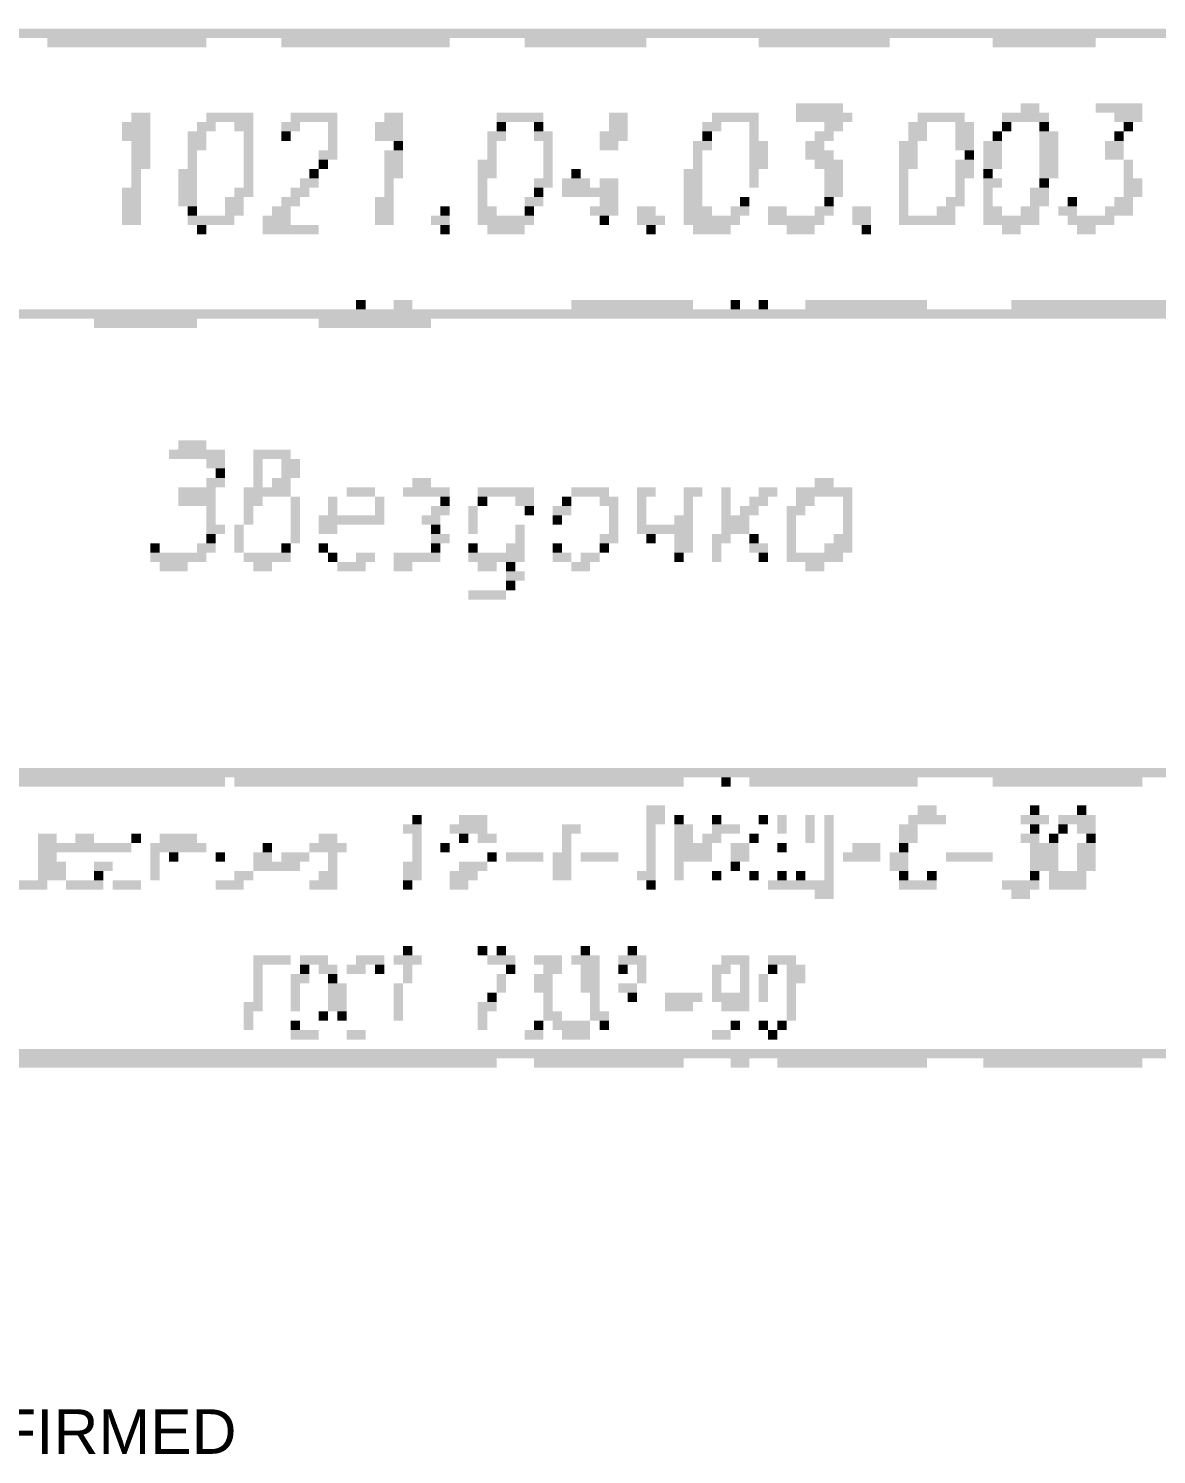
# Model space of a CAD drawing. Extents: x 0 to 456, y -15 to 604.
# Drawn here: x 207.5 to 328, y -14.8 to 137.5 of the extents above; entities that cross this region are included whole.
import ezdxf

# ---------------------------------------------------------------- set-up
doc = ezdxf.new("R2010")
doc.units = 0
doc.layers.add('REVIEW_NOTES', color=7, linetype='Continuous')
doc.layers.add('SCAN_INK_DRAFT', color=7, linetype='Continuous')
doc.styles.add('DEMO_ARIAL', font='arial.ttf')

msp = doc.modelspace()

# ---------------------------------------------------------------- linework, layer by layer
at = {"layer": 'SCAN_INK_DRAFT'}
for points in [[(61.5, 136.5), (429.5, 136.5), (61.5, 137.5), (429.5, 137.5)], [(209.5, 135.5), (226.5, 135.5), (209.5, 136.5), (226.5, 136.5)], [(234.5, 135.5), (252.5, 135.5), (234.5, 136.5), (252.5, 136.5)], [(260.5, 135.5), (273.5, 135.5), (260.5, 136.5), (273.5, 136.5)], [(285.5, 135.5), (299.5, 135.5), (285.5, 136.5), (299.5, 136.5)], [(310.5, 135.5), (321.5, 135.5), (310.5, 136.5), (321.5, 136.5)], [(289.5, 128.5), (294.5, 128.5), (289.5, 129.5), (294.5, 129.5)], [(313.5, 128.5), (315.5, 128.5), (313.5, 129.5), (315.5, 129.5)], [(321.5, 128.5), (326.5, 128.5), (321.5, 129.5), (326.5, 129.5)], [(218.5, 127.5), (220.5, 127.5), (218.5, 128.5), (220.5, 128.5)], [(226.5, 127.5), (231.5, 127.5), (226.5, 128.5), (231.5, 128.5)], [(235.5, 127.5), (240.5, 127.5), (235.5, 128.5), (240.5, 128.5)], [(245.5, 127.5), (247.5, 127.5), (245.5, 128.5), (247.5, 128.5)], [(257.5, 127.5), (262.5, 127.5), (257.5, 128.5), (262.5, 128.5)], [(269.5, 126.5), (271.5, 126.5), (269.5, 128.5), (271.5, 128.5)], [(280.5, 127.5), (285.5, 127.5), (280.5, 128.5), (285.5, 128.5)], [(289.5, 127.5), (295.5, 127.5), (289.5, 128.5), (295.5, 128.5)], [(302.5, 127.5), (307.5, 127.5), (302.5, 128.5), (307.5, 128.5)], [(311.5, 127.5), (316.5, 127.5), (311.5, 128.5), (316.5, 128.5)], [(323.5, 127.5), (326.5, 127.5), (323.5, 128.5), (326.5, 128.5)], [(217.5, 125.5), (220.5, 125.5), (217.5, 127.5), (220.5, 127.5)], [(224.5, 124.5), (226.5, 124.5), (224.5, 126.5), (226.5, 126.5)], [(225.5, 126.5), (227.5, 126.5), (225.5, 127.5), (227.5, 127.5)], [(229.5, 126.5), (231.5, 126.5), (229.5, 127.5), (231.5, 127.5)], [(230.5, 120.5), (231.5, 120.5), (230.5, 126.5), (231.5, 126.5)], [(234.5, 126.5), (236.5, 126.5), (234.5, 127.5), (236.5, 127.5)], [(234.5, 125.5), (235.5, 125.5), (234.5, 126.5), (235.5, 126.5)], [(239.5, 124.5), (240.5, 124.5), (239.5, 127.5), (240.5, 127.5)], [(244.5, 125.5), (247.5, 125.5), (244.5, 127.5), (247.5, 127.5)], [(256.5, 125.5), (258.5, 125.5), (256.5, 126.5), (258.5, 126.5)], [(257.5, 126.5), (258.5, 126.5), (257.5, 127.5), (258.5, 127.5)], [(261.5, 126.5), (262.5, 126.5), (261.5, 127.5), (262.5, 127.5)], [(261.5, 125.5), (263.5, 125.5), (261.5, 126.5), (263.5, 126.5)], [(268.5, 125.5), (271.5, 125.5), (268.5, 126.5), (271.5, 126.5)], [(279.5, 126.5), (281.5, 126.5), (279.5, 127.5), (281.5, 127.5)], [(279.5, 125.5), (280.5, 125.5), (279.5, 126.5), (280.5, 126.5)], [(284.5, 125.5), (285.5, 125.5), (284.5, 127.5), (285.5, 127.5)], [(291.5, 125.5), (293.5, 125.5), (291.5, 126.5), (293.5, 126.5)], [(292.5, 126.5), (294.5, 126.5), (292.5, 127.5), (294.5, 127.5)], [(301.5, 125.5), (303.5, 125.5), (301.5, 127.5), (303.5, 127.5)], [(306.5, 124.5), (308.5, 124.5), (306.5, 127.5), (308.5, 127.5)], [(310.5, 125.5), (311.5, 125.5), (310.5, 126.5), (311.5, 126.5)], [(311.5, 126.5), (312.5, 126.5), (311.5, 127.5), (312.5, 127.5)], [(315.5, 126.5), (316.5, 126.5), (315.5, 127.5), (316.5, 127.5)], [(315.5, 121.5), (317.5, 121.5), (315.5, 126.5), (317.5, 126.5)], [(323.5, 125.5), (324.5, 125.5), (323.5, 126.5), (324.5, 126.5)], [(324.5, 126.5), (325.5, 126.5), (324.5, 127.5), (325.5, 127.5)], [(218.5, 122.5), (220.5, 122.5), (218.5, 125.5), (220.5, 125.5)], [(246.5, 124.5), (247.5, 124.5), (246.5, 125.5), (247.5, 125.5)], [(256.5, 123.5), (257.5, 123.5), (256.5, 125.5), (257.5, 125.5)], [(262.5, 121.5), (263.5, 121.5), (262.5, 125.5), (263.5, 125.5)], [(268.5, 124.5), (270.5, 124.5), (268.5, 125.5), (270.5, 125.5)], [(278.5, 124.5), (280.5, 124.5), (278.5, 125.5), (280.5, 125.5)], [(284.5, 122.5), (286.5, 122.5), (284.5, 125.5), (286.5, 125.5)], [(290.5, 124.5), (292.5, 124.5), (290.5, 125.5), (292.5, 125.5)], [(300.5, 122.5), (302.5, 122.5), (300.5, 125.5), (302.5, 125.5)], [(309.5, 122.5), (311.5, 122.5), (309.5, 125.5), (311.5, 125.5)], [(322.5, 123.5), (324.5, 123.5), (322.5, 125.5), (324.5, 125.5)], [(224.5, 122.5), (225.5, 122.5), (224.5, 124.5), (225.5, 124.5)], [(238.5, 123.5), (240.5, 123.5), (238.5, 124.5), (240.5, 124.5)], [(238.5, 122.5), (239.5, 122.5), (238.5, 123.5), (239.5, 123.5)], [(245.5, 121.5), (247.5, 121.5), (245.5, 124.5), (247.5, 124.5)], [(255.5, 121.5), (257.5, 121.5), (255.5, 123.5), (257.5, 123.5)], [(278.5, 122.5), (279.5, 122.5), (278.5, 124.5), (279.5, 124.5)], [(290.5, 123.5), (293.5, 123.5), (290.5, 124.5), (293.5, 124.5)], [(291.5, 122.5), (294.5, 122.5), (291.5, 123.5), (294.5, 123.5)], [(306.5, 121.5), (308.5, 121.5), (306.5, 123.5), (308.5, 123.5)], [(307.5, 123.5), (308.5, 123.5), (307.5, 124.5), (308.5, 124.5)], [(324.5, 121.5), (325.5, 121.5), (324.5, 123.5), (325.5, 123.5)], [(218.5, 120.5), (219.5, 120.5), (218.5, 122.5), (219.5, 122.5)], [(223.5, 118.5), (225.5, 118.5), (223.5, 122.5), (225.5, 122.5)], [(237.5, 121.5), (238.5, 121.5), (237.5, 122.5), (238.5, 122.5)], [(265.5, 121.5), (266.5, 121.5), (265.5, 122.5), (266.5, 122.5)], [(277.5, 118.5), (279.5, 118.5), (277.5, 122.5), (279.5, 122.5)], [(284.5, 120.5), (285.5, 120.5), (284.5, 122.5), (285.5, 122.5)], [(292.5, 119.5), (294.5, 119.5), (292.5, 122.5), (294.5, 122.5)], [(300.5, 117.5), (301.5, 117.5), (300.5, 122.5), (301.5, 122.5)], [(309.5, 121.5), (310.5, 121.5), (309.5, 122.5), (310.5, 122.5)], [(217.5, 116.5), (219.5, 116.5), (217.5, 120.5), (219.5, 120.5)], [(229.5, 119.5), (231.5, 119.5), (229.5, 120.5), (231.5, 120.5)], [(235.5, 119.5), (237.5, 119.5), (235.5, 120.5), (237.5, 120.5)], [(236.5, 120.5), (238.5, 120.5), (236.5, 121.5), (238.5, 121.5)], [(245.5, 119.5), (246.5, 119.5), (245.5, 121.5), (246.5, 121.5)], [(255.5, 118.5), (256.5, 118.5), (255.5, 121.5), (256.5, 121.5)], [(261.5, 120.5), (263.5, 120.5), (261.5, 121.5), (263.5, 121.5)], [(261.5, 119.5), (262.5, 119.5), (261.5, 120.5), (262.5, 120.5)], [(264.5, 120.5), (267.5, 120.5), (264.5, 121.5), (267.5, 121.5)], [(264.5, 119.5), (270.5, 119.5), (264.5, 120.5), (270.5, 120.5)], [(268.5, 120.5), (270.5, 120.5), (268.5, 121.5), (270.5, 121.5)], [(306.5, 119.5), (307.5, 119.5), (306.5, 121.5), (307.5, 121.5)], [(309.5, 120.5), (311.5, 120.5), (309.5, 121.5), (311.5, 121.5)], [(309.5, 118.5), (310.5, 118.5), (309.5, 120.5), (310.5, 120.5)], [(314.5, 118.5), (316.5, 118.5), (314.5, 120.5), (316.5, 120.5)], [(315.5, 120.5), (316.5, 120.5), (315.5, 121.5), (316.5, 121.5)], [(324.5, 119.5), (326.5, 119.5), (324.5, 121.5), (326.5, 121.5)], [(228.5, 117.5), (230.5, 117.5), (228.5, 119.5), (230.5, 119.5)], [(234.5, 118.5), (236.5, 118.5), (234.5, 119.5), (236.5, 119.5)], [(244.5, 116.5), (246.5, 116.5), (244.5, 119.5), (246.5, 119.5)], [(260.5, 118.5), (262.5, 118.5), (260.5, 119.5), (262.5, 119.5)], [(268.5, 118.5), (270.5, 118.5), (268.5, 119.5), (270.5, 119.5)], [(283.5, 118.5), (284.5, 118.5), (283.5, 119.5), (284.5, 119.5)], [(292.5, 118.5), (293.5, 118.5), (292.5, 119.5), (293.5, 119.5)], [(305.5, 118.5), (307.5, 118.5), (305.5, 119.5), (307.5, 119.5)], [(318.5, 118.5), (319.5, 118.5), (318.5, 119.5), (319.5, 119.5)], [(323.5, 118.5), (325.5, 118.5), (323.5, 119.5), (325.5, 119.5)], [(224.5, 117.5), (225.5, 117.5), (224.5, 118.5), (225.5, 118.5)], [(224.5, 116.5), (229.5, 116.5), (224.5, 117.5), (229.5, 117.5)], [(232.5, 116.5), (235.5, 116.5), (232.5, 117.5), (235.5, 117.5)], [(233.5, 117.5), (235.5, 117.5), (233.5, 118.5), (235.5, 118.5)], [(250.5, 116.5), (252.5, 116.5), (250.5, 117.5), (252.5, 117.5)], [(251.5, 117.5), (252.5, 117.5), (251.5, 118.5), (252.5, 118.5)], [(255.5, 117.5), (257.5, 117.5), (255.5, 118.5), (257.5, 118.5)], [(255.5, 116.5), (261.5, 116.5), (255.5, 117.5), (261.5, 117.5)], [(260.5, 117.5), (261.5, 117.5), (260.5, 118.5), (261.5, 118.5)], [(267.5, 117.5), (270.5, 117.5), (267.5, 118.5), (270.5, 118.5)], [(268.5, 116.5), (269.5, 116.5), (268.5, 117.5), (269.5, 117.5)], [(272.5, 117.5), (274.5, 117.5), (272.5, 118.5), (274.5, 118.5)], [(272.5, 116.5), (275.5, 116.5), (272.5, 117.5), (275.5, 117.5)], [(277.5, 117.5), (280.5, 117.5), (277.5, 118.5), (280.5, 118.5)], [(277.5, 116.5), (283.5, 116.5), (277.5, 117.5), (283.5, 117.5)], [(282.5, 117.5), (284.5, 117.5), (282.5, 118.5), (284.5, 118.5)], [(286.5, 117.5), (288.5, 117.5), (286.5, 118.5), (288.5, 118.5)], [(286.5, 116.5), (292.5, 116.5), (286.5, 117.5), (292.5, 117.5)], [(291.5, 117.5), (293.5, 117.5), (291.5, 118.5), (293.5, 118.5)], [(295.5, 116.5), (297.5, 116.5), (295.5, 118.5), (297.5, 118.5)], [(300.5, 116.5), (306.5, 116.5), (300.5, 117.5), (306.5, 117.5)], [(304.5, 117.5), (306.5, 117.5), (304.5, 118.5), (306.5, 118.5)], [(309.5, 117.5), (311.5, 117.5), (309.5, 118.5), (311.5, 118.5)], [(309.5, 116.5), (315.5, 116.5), (309.5, 117.5), (315.5, 117.5)], [(313.5, 117.5), (315.5, 117.5), (313.5, 118.5), (315.5, 118.5)], [(317.5, 117.5), (319.5, 117.5), (317.5, 118.5), (319.5, 118.5)], [(318.5, 116.5), (323.5, 116.5), (318.5, 117.5), (323.5, 117.5)], [(322.5, 117.5), (325.5, 117.5), (322.5, 118.5), (325.5, 118.5)], [(225.5, 115.5), (226.5, 115.5), (225.5, 116.5), (226.5, 116.5)], [(232.5, 115.5), (238.5, 115.5), (232.5, 116.5), (238.5, 116.5)], [(251.5, 115.5), (252.5, 115.5), (251.5, 116.5), (252.5, 116.5)], [(256.5, 115.5), (260.5, 115.5), (256.5, 116.5), (260.5, 116.5)], [(273.5, 115.5), (274.5, 115.5), (273.5, 116.5), (274.5, 116.5)], [(278.5, 115.5), (282.5, 115.5), (278.5, 116.5), (282.5, 116.5)], [(288.5, 115.5), (291.5, 115.5), (288.5, 116.5), (291.5, 116.5)], [(296.5, 115.5), (297.5, 115.5), (296.5, 116.5), (297.5, 116.5)], [(311.5, 115.5), (313.5, 115.5), (311.5, 116.5), (313.5, 116.5)], [(319.5, 115.5), (321.5, 115.5), (319.5, 116.5), (321.5, 116.5)], [(242.5, 107.5), (243.5, 107.5), (242.5, 108.5), (243.5, 108.5)], [(246.5, 107.5), (248.5, 107.5), (246.5, 108.5), (248.5, 108.5)], [(265.5, 107.5), (278.5, 107.5), (265.5, 108.5), (278.5, 108.5)], [(282.5, 107.5), (283.5, 107.5), (282.5, 108.5), (283.5, 108.5)], [(285.5, 107.5), (286.5, 107.5), (285.5, 108.5), (286.5, 108.5)], [(290.5, 107.5), (303.5, 107.5), (290.5, 108.5), (303.5, 108.5)], [(312.5, 107.5), (335.5, 107.5), (312.5, 108.5), (335.5, 108.5)], [(145.5, 106.5), (397.5, 106.5), (145.5, 107.5), (397.5, 107.5)], [(214.5, 105.5), (225.5, 105.5), (214.5, 106.5), (225.5, 106.5)], [(238.5, 105.5), (250.5, 105.5), (238.5, 106.5), (250.5, 106.5)], [(223.5, 92.5), (226.5, 92.5), (223.5, 93.5), (226.5, 93.5)], [(222.5, 91.5), (228.5, 91.5), (222.5, 92.5), (228.5, 92.5)], [(226.5, 90.5), (228.5, 90.5), (226.5, 91.5), (228.5, 91.5)], [(231.5, 91.5), (235.5, 91.5), (231.5, 92.5), (235.5, 92.5)], [(231.5, 88.5), (232.5, 88.5), (231.5, 91.5), (232.5, 91.5)], [(234.5, 89.5), (236.5, 89.5), (234.5, 91.5), (236.5, 91.5)], [(227.5, 89.5), (228.5, 89.5), (227.5, 90.5), (228.5, 90.5)], [(223.5, 86.5), (227.5, 86.5), (223.5, 88.5), (227.5, 88.5)], [(226.5, 88.5), (228.5, 88.5), (226.5, 89.5), (228.5, 89.5)], [(230.5, 87.5), (235.5, 87.5), (230.5, 88.5), (235.5, 88.5)], [(233.5, 88.5), (235.5, 88.5), (233.5, 89.5), (235.5, 89.5)], [(241.5, 87.5), (244.5, 87.5), (241.5, 88.5), (244.5, 88.5)], [(247.5, 87.5), (252.5, 87.5), (247.5, 88.5), (252.5, 88.5)], [(248.5, 88.5), (250.5, 88.5), (248.5, 89.5), (250.5, 89.5)], [(255.5, 87.5), (261.5, 87.5), (255.5, 88.5), (261.5, 88.5)], [(265.5, 87.5), (269.5, 87.5), (265.5, 88.5), (269.5, 88.5)], [(272.5, 87.5), (274.5, 87.5), (272.5, 88.5), (274.5, 88.5)], [(277.5, 87.5), (279.5, 87.5), (277.5, 88.5), (279.5, 88.5)], [(281.5, 85.5), (282.5, 85.5), (281.5, 88.5), (282.5, 88.5)], [(285.5, 87.5), (287.5, 87.5), (285.5, 88.5), (287.5, 88.5)], [(289.5, 87.5), (295.5, 87.5), (289.5, 88.5), (295.5, 88.5)], [(291.5, 88.5), (293.5, 88.5), (291.5, 89.5), (293.5, 89.5)], [(230.5, 86.5), (232.5, 86.5), (230.5, 87.5), (232.5, 87.5)], [(235.5, 82.5), (236.5, 82.5), (235.5, 87.5), (236.5, 87.5)], [(239.5, 85.5), (240.5, 85.5), (239.5, 87.5), (240.5, 87.5)], [(244.5, 85.5), (245.5, 85.5), (244.5, 87.5), (245.5, 87.5)], [(251.5, 86.5), (252.5, 86.5), (251.5, 87.5), (252.5, 87.5)], [(255.5, 86.5), (256.5, 86.5), (255.5, 87.5), (256.5, 87.5)], [(259.5, 86.5), (261.5, 86.5), (259.5, 87.5), (261.5, 87.5)], [(264.5, 86.5), (265.5, 86.5), (264.5, 87.5), (265.5, 87.5)], [(268.5, 86.5), (270.5, 86.5), (268.5, 87.5), (270.5, 87.5)], [(272.5, 84.5), (273.5, 84.5), (272.5, 87.5), (273.5, 87.5)], [(277.5, 85.5), (278.5, 85.5), (277.5, 87.5), (278.5, 87.5)], [(284.5, 86.5), (286.5, 86.5), (284.5, 87.5), (286.5, 87.5)], [(289.5, 86.5), (291.5, 86.5), (289.5, 87.5), (291.5, 87.5)], [(294.5, 83.5), (295.5, 83.5), (294.5, 87.5), (295.5, 87.5)], [(226.5, 84.5), (227.5, 84.5), (226.5, 86.5), (227.5, 86.5)], [(230.5, 84.5), (231.5, 84.5), (230.5, 86.5), (231.5, 86.5)], [(238.5, 84.5), (245.5, 84.5), (238.5, 85.5), (245.5, 85.5)], [(249.5, 84.5), (251.5, 84.5), (249.5, 85.5), (251.5, 85.5)], [(250.5, 85.5), (252.5, 85.5), (250.5, 86.5), (252.5, 86.5)], [(254.5, 83.5), (255.5, 83.5), (254.5, 86.5), (255.5, 86.5)], [(260.5, 85.5), (261.5, 85.5), (260.5, 86.5), (261.5, 86.5)], [(263.5, 85.5), (265.5, 85.5), (263.5, 86.5), (265.5, 86.5)], [(263.5, 84.5), (264.5, 84.5), (263.5, 85.5), (264.5, 85.5)], [(269.5, 83.5), (270.5, 83.5), (269.5, 86.5), (270.5, 86.5)], [(276.5, 84.5), (278.5, 84.5), (276.5, 85.5), (278.5, 85.5)], [(281.5, 83.5), (284.5, 83.5), (281.5, 85.5), (284.5, 85.5)], [(283.5, 85.5), (285.5, 85.5), (283.5, 86.5), (285.5, 86.5)], [(288.5, 85.5), (290.5, 85.5), (288.5, 86.5), (290.5, 86.5)], [(288.5, 81.5), (289.5, 81.5), (288.5, 85.5), (289.5, 85.5)], [(226.5, 83.5), (228.5, 83.5), (226.5, 84.5), (228.5, 84.5)], [(229.5, 81.5), (230.5, 81.5), (229.5, 84.5), (230.5, 84.5)], [(238.5, 83.5), (240.5, 83.5), (238.5, 84.5), (240.5, 84.5)], [(250.5, 83.5), (251.5, 83.5), (250.5, 84.5), (251.5, 84.5)], [(259.5, 82.5), (260.5, 82.5), (259.5, 84.5), (260.5, 84.5)], [(272.5, 83.5), (278.5, 83.5), (272.5, 84.5), (278.5, 84.5)], [(220.5, 81.5), (221.5, 81.5), (220.5, 82.5), (221.5, 82.5)], [(225.5, 81.5), (227.5, 81.5), (225.5, 82.5), (227.5, 82.5)], [(226.5, 82.5), (227.5, 82.5), (226.5, 83.5), (227.5, 83.5)], [(234.5, 81.5), (235.5, 81.5), (234.5, 82.5), (235.5, 82.5)], [(238.5, 81.5), (239.5, 81.5), (238.5, 82.5), (239.5, 82.5)], [(250.5, 82.5), (252.5, 82.5), (250.5, 83.5), (252.5, 83.5)], [(250.5, 81.5), (251.5, 81.5), (250.5, 82.5), (251.5, 82.5)], [(254.5, 81.5), (255.5, 81.5), (254.5, 82.5), (255.5, 82.5)], [(258.5, 81.5), (260.5, 81.5), (258.5, 82.5), (260.5, 82.5)], [(263.5, 81.5), (264.5, 81.5), (263.5, 82.5), (264.5, 82.5)], [(268.5, 82.5), (270.5, 82.5), (268.5, 83.5), (270.5, 83.5)], [(268.5, 81.5), (269.5, 81.5), (268.5, 82.5), (269.5, 82.5)], [(273.5, 82.5), (274.5, 82.5), (273.5, 83.5), (274.5, 83.5)], [(276.5, 81.5), (278.5, 81.5), (276.5, 83.5), (278.5, 83.5)], [(280.5, 82.5), (282.5, 82.5), (280.5, 83.5), (282.5, 83.5)], [(280.5, 80.5), (281.5, 80.5), (280.5, 82.5), (281.5, 82.5)], [(284.5, 82.5), (285.5, 82.5), (284.5, 83.5), (285.5, 83.5)], [(284.5, 81.5), (286.5, 81.5), (284.5, 82.5), (286.5, 82.5)], [(292.5, 81.5), (295.5, 81.5), (292.5, 82.5), (295.5, 82.5)], [(293.5, 82.5), (295.5, 82.5), (293.5, 83.5), (295.5, 83.5)], [(220.5, 80.5), (226.5, 80.5), (220.5, 81.5), (226.5, 81.5)], [(230.5, 80.5), (235.5, 80.5), (230.5, 81.5), (235.5, 81.5)], [(239.5, 80.5), (240.5, 80.5), (239.5, 81.5), (240.5, 81.5)], [(242.5, 80.5), (244.5, 80.5), (242.5, 81.5), (244.5, 81.5)], [(246.5, 80.5), (251.5, 80.5), (246.5, 81.5), (251.5, 81.5)], [(254.5, 80.5), (260.5, 80.5), (254.5, 81.5), (260.5, 81.5)], [(263.5, 80.5), (265.5, 80.5), (263.5, 81.5), (265.5, 81.5)], [(266.5, 80.5), (268.5, 80.5), (266.5, 81.5), (268.5, 81.5)], [(276.5, 80.5), (277.5, 80.5), (276.5, 81.5), (277.5, 81.5)], [(285.5, 80.5), (286.5, 80.5), (285.5, 81.5), (286.5, 81.5)], [(288.5, 80.5), (294.5, 80.5), (288.5, 81.5), (294.5, 81.5)], [(221.5, 79.5), (224.5, 79.5), (221.5, 80.5), (224.5, 80.5)], [(231.5, 79.5), (233.5, 79.5), (231.5, 80.5), (233.5, 80.5)], [(240.5, 79.5), (243.5, 79.5), (240.5, 80.5), (243.5, 80.5)], [(246.5, 79.5), (248.5, 79.5), (246.5, 80.5), (248.5, 80.5)], [(255.5, 79.5), (257.5, 79.5), (255.5, 80.5), (257.5, 80.5)], [(258.5, 79.5), (259.5, 79.5), (258.5, 80.5), (259.5, 80.5)], [(258.5, 78.5), (260.5, 78.5), (258.5, 79.5), (260.5, 79.5)], [(265.5, 79.5), (267.5, 79.5), (265.5, 80.5), (267.5, 80.5)], [(290.5, 79.5), (292.5, 79.5), (290.5, 80.5), (292.5, 80.5)], [(258.5, 77.5), (259.5, 77.5), (258.5, 78.5), (259.5, 78.5)], [(254.5, 76.5), (258.5, 76.5), (254.5, 77.5), (258.5, 77.5)], [(190.5, 57.5), (430.5, 57.5), (190.5, 58.5), (430.5, 58.5)], [(205.5, 56.5), (228.5, 56.5), (205.5, 57.5), (228.5, 57.5)], [(229.5, 56.5), (277.5, 56.5), (229.5, 57.5), (277.5, 57.5)], [(281.5, 56.5), (282.5, 56.5), (281.5, 57.5), (282.5, 57.5)], [(284.5, 56.5), (302.5, 56.5), (284.5, 57.5), (302.5, 57.5)], [(310.5, 56.5), (326.5, 56.5), (310.5, 57.5), (326.5, 57.5)], [(248.5, 52.5), (249.5, 52.5), (248.5, 53.5), (249.5, 53.5)], [(253.5, 52.5), (256.5, 52.5), (253.5, 53.5), (256.5, 53.5)], [(273.5, 52.5), (275.5, 52.5), (273.5, 54.5), (275.5, 54.5)], [(276.5, 52.5), (277.5, 52.5), (276.5, 53.5), (277.5, 53.5)], [(280.5, 52.5), (281.5, 52.5), (280.5, 53.5), (281.5, 53.5)], [(285.5, 52.5), (286.5, 52.5), (285.5, 53.5), (286.5, 53.5)], [(287.5, 51.5), (288.5, 51.5), (287.5, 53.5), (288.5, 53.5)], [(290.5, 50.5), (291.5, 50.5), (290.5, 53.5), (291.5, 53.5)], [(292.5, 46.5), (293.5, 46.5), (292.5, 53.5), (293.5, 53.5)], [(301.5, 52.5), (305.5, 52.5), (301.5, 53.5), (305.5, 53.5)], [(302.5, 53.5), (304.5, 53.5), (302.5, 54.5), (304.5, 54.5)], [(313.5, 52.5), (316.5, 52.5), (313.5, 53.5), (316.5, 53.5)], [(314.5, 53.5), (315.5, 53.5), (314.5, 54.5), (315.5, 54.5)], [(317.5, 52.5), (321.5, 52.5), (317.5, 53.5), (321.5, 53.5)], [(319.5, 53.5), (320.5, 53.5), (319.5, 54.5), (320.5, 54.5)], [(247.5, 51.5), (249.5, 51.5), (247.5, 52.5), (249.5, 52.5)], [(252.5, 51.5), (256.5, 51.5), (252.5, 52.5), (256.5, 52.5)], [(264.5, 51.5), (266.5, 51.5), (264.5, 52.5), (266.5, 52.5)], [(273.5, 47.5), (274.5, 47.5), (273.5, 52.5), (274.5, 52.5)], [(276.5, 50.5), (278.5, 50.5), (276.5, 52.5), (278.5, 52.5)], [(280.5, 51.5), (283.5, 51.5), (280.5, 52.5), (283.5, 52.5)], [(300.5, 50.5), (302.5, 50.5), (300.5, 52.5), (302.5, 52.5)], [(314.5, 51.5), (315.5, 51.5), (314.5, 52.5), (315.5, 52.5)], [(317.5, 51.5), (318.5, 51.5), (317.5, 52.5), (318.5, 52.5)], [(319.5, 51.5), (321.5, 51.5), (319.5, 52.5), (321.5, 52.5)], [(208.5, 50.5), (210.5, 50.5), (208.5, 51.5), (210.5, 51.5)], [(208.5, 49.5), (218.5, 49.5), (208.5, 50.5), (218.5, 50.5)], [(212.5, 50.5), (214.5, 50.5), (212.5, 51.5), (214.5, 51.5)], [(218.5, 50.5), (219.5, 50.5), (218.5, 51.5), (219.5, 51.5)], [(220.5, 49.5), (226.5, 49.5), (220.5, 50.5), (226.5, 50.5)], [(221.5, 50.5), (225.5, 50.5), (221.5, 51.5), (225.5, 51.5)], [(232.5, 49.5), (233.5, 49.5), (232.5, 50.5), (233.5, 50.5)], [(237.5, 49.5), (241.5, 49.5), (237.5, 50.5), (241.5, 50.5)], [(238.5, 50.5), (240.5, 50.5), (238.5, 51.5), (240.5, 51.5)], [(248.5, 48.5), (249.5, 48.5), (248.5, 51.5), (249.5, 51.5)], [(251.5, 49.5), (252.5, 49.5), (251.5, 50.5), (252.5, 50.5)], [(253.5, 50.5), (254.5, 50.5), (253.5, 51.5), (254.5, 51.5)], [(255.5, 50.5), (257.5, 50.5), (255.5, 51.5), (257.5, 51.5)], [(264.5, 49.5), (265.5, 49.5), (264.5, 51.5), (265.5, 51.5)], [(276.5, 48.5), (280.5, 48.5), (276.5, 50.5), (280.5, 50.5)], [(279.5, 50.5), (281.5, 50.5), (279.5, 51.5), (281.5, 51.5)], [(282.5, 48.5), (284.5, 48.5), (282.5, 50.5), (284.5, 50.5)], [(284.5, 50.5), (285.5, 50.5), (284.5, 51.5), (285.5, 51.5)], [(287.5, 49.5), (288.5, 49.5), (287.5, 50.5), (288.5, 50.5)], [(295.5, 49.5), (298.5, 49.5), (295.5, 50.5), (298.5, 50.5)], [(300.5, 49.5), (301.5, 49.5), (300.5, 50.5), (301.5, 50.5)], [(313.5, 50.5), (315.5, 50.5), (313.5, 51.5), (315.5, 51.5)], [(314.5, 47.5), (317.5, 47.5), (314.5, 50.5), (317.5, 50.5)], [(316.5, 50.5), (317.5, 50.5), (316.5, 51.5), (317.5, 51.5)], [(319.5, 47.5), (321.5, 47.5), (319.5, 50.5), (321.5, 50.5)], [(320.5, 50.5), (321.5, 50.5), (320.5, 51.5), (321.5, 51.5)], [(208.5, 48.5), (210.5, 48.5), (208.5, 49.5), (210.5, 49.5)], [(220.5, 46.5), (221.5, 46.5), (220.5, 49.5), (221.5, 49.5)], [(222.5, 48.5), (223.5, 48.5), (222.5, 49.5), (223.5, 49.5)], [(227.5, 48.5), (228.5, 48.5), (227.5, 49.5), (228.5, 49.5)], [(231.5, 48.5), (233.5, 48.5), (231.5, 49.5), (233.5, 49.5)], [(234.5, 48.5), (237.5, 48.5), (234.5, 49.5), (237.5, 49.5)], [(239.5, 47.5), (240.5, 47.5), (239.5, 49.5), (240.5, 49.5)], [(256.5, 48.5), (257.5, 48.5), (256.5, 49.5), (257.5, 49.5)], [(258.5, 48.5), (262.5, 48.5), (258.5, 49.5), (262.5, 49.5)], [(263.5, 46.5), (265.5, 46.5), (263.5, 49.5), (265.5, 49.5)], [(266.5, 48.5), (270.5, 48.5), (266.5, 49.5), (270.5, 49.5)], [(294.5, 48.5), (298.5, 48.5), (294.5, 49.5), (298.5, 49.5)], [(299.5, 47.5), (301.5, 47.5), (299.5, 49.5), (301.5, 49.5)], [(305.5, 48.5), (310.5, 48.5), (305.5, 49.5), (310.5, 49.5)], [(208.5, 46.5), (211.5, 46.5), (208.5, 48.5), (211.5, 48.5)], [(214.5, 47.5), (216.5, 47.5), (214.5, 48.5), (216.5, 48.5)], [(214.5, 46.5), (215.5, 46.5), (214.5, 47.5), (215.5, 47.5)], [(229.5, 46.5), (231.5, 46.5), (229.5, 47.5), (231.5, 47.5)], [(231.5, 47.5), (236.5, 47.5), (231.5, 48.5), (236.5, 48.5)], [(238.5, 46.5), (240.5, 46.5), (238.5, 47.5), (240.5, 47.5)], [(247.5, 46.5), (249.5, 46.5), (247.5, 48.5), (249.5, 48.5)], [(252.5, 46.5), (255.5, 46.5), (252.5, 47.5), (255.5, 47.5)], [(253.5, 47.5), (256.5, 47.5), (253.5, 48.5), (256.5, 48.5)], [(272.5, 46.5), (274.5, 46.5), (272.5, 47.5), (274.5, 47.5)], [(276.5, 46.5), (277.5, 46.5), (276.5, 48.5), (277.5, 48.5)], [(280.5, 46.5), (281.5, 46.5), (280.5, 47.5), (281.5, 47.5)], [(282.5, 47.5), (283.5, 47.5), (282.5, 48.5), (283.5, 48.5)], [(284.5, 46.5), (285.5, 46.5), (284.5, 47.5), (285.5, 47.5)], [(287.5, 46.5), (288.5, 46.5), (287.5, 47.5), (288.5, 47.5)], [(289.5, 46.5), (290.5, 46.5), (289.5, 47.5), (290.5, 47.5)], [(300.5, 46.5), (301.5, 46.5), (300.5, 47.5), (301.5, 47.5)], [(303.5, 46.5), (304.5, 46.5), (303.5, 47.5), (304.5, 47.5)], [(314.5, 46.5), (315.5, 46.5), (314.5, 47.5), (315.5, 47.5)], [(316.5, 45.5), (320.5, 45.5), (316.5, 47.5), (320.5, 47.5)], [(205.5, 45.5), (209.5, 45.5), (205.5, 46.5), (209.5, 46.5)], [(211.5, 45.5), (215.5, 45.5), (211.5, 46.5), (215.5, 46.5)], [(216.5, 45.5), (219.5, 45.5), (216.5, 46.5), (219.5, 46.5)], [(227.5, 45.5), (230.5, 45.5), (227.5, 46.5), (230.5, 46.5)], [(237.5, 45.5), (240.5, 45.5), (237.5, 46.5), (240.5, 46.5)], [(247.5, 45.5), (248.5, 45.5), (247.5, 46.5), (248.5, 46.5)], [(252.5, 45.5), (254.5, 45.5), (252.5, 46.5), (254.5, 46.5)], [(273.5, 45.5), (274.5, 45.5), (273.5, 46.5), (274.5, 46.5)], [(286.5, 45.5), (293.5, 45.5), (286.5, 46.5), (293.5, 46.5)], [(300.5, 45.5), (304.5, 45.5), (300.5, 46.5), (304.5, 46.5)], [(311.5, 45.5), (315.5, 45.5), (311.5, 46.5), (315.5, 46.5)], [(291.5, 44.5), (293.5, 44.5), (291.5, 45.5), (293.5, 45.5)], [(312.5, 44.5), (314.5, 44.5), (312.5, 45.5), (314.5, 45.5)], [(231.5, 37.5), (235.5, 37.5), (231.5, 38.5), (235.5, 38.5)], [(236.5, 37.5), (239.5, 37.5), (236.5, 38.5), (239.5, 38.5)], [(242.5, 37.5), (245.5, 37.5), (242.5, 38.5), (245.5, 38.5)], [(246.5, 37.5), (249.5, 37.5), (246.5, 38.5), (249.5, 38.5)], [(247.5, 38.5), (248.5, 38.5), (247.5, 39.5), (248.5, 39.5)], [(255.5, 38.5), (256.5, 38.5), (255.5, 39.5), (256.5, 39.5)], [(256.5, 37.5), (259.5, 37.5), (256.5, 38.5), (259.5, 38.5)], [(257.5, 38.5), (258.5, 38.5), (257.5, 39.5), (258.5, 39.5)], [(261.5, 37.5), (264.5, 37.5), (261.5, 38.5), (264.5, 38.5)], [(265.5, 37.5), (268.5, 37.5), (265.5, 38.5), (268.5, 38.5)], [(266.5, 38.5), (267.5, 38.5), (266.5, 39.5), (267.5, 39.5)], [(270.5, 37.5), (273.5, 37.5), (270.5, 38.5), (273.5, 38.5)], [(271.5, 38.5), (272.5, 38.5), (271.5, 39.5), (272.5, 39.5)], [(281.5, 37.5), (284.5, 37.5), (281.5, 38.5), (284.5, 38.5)], [(286.5, 37.5), (289.5, 37.5), (286.5, 38.5), (289.5, 38.5)], [(231.5, 33.5), (232.5, 33.5), (231.5, 37.5), (232.5, 37.5)], [(236.5, 36.5), (237.5, 36.5), (236.5, 37.5), (237.5, 37.5)], [(238.5, 36.5), (240.5, 36.5), (238.5, 37.5), (240.5, 37.5)], [(241.5, 36.5), (243.5, 36.5), (241.5, 37.5), (243.5, 37.5)], [(244.5, 36.5), (245.5, 36.5), (244.5, 37.5), (245.5, 37.5)], [(247.5, 35.5), (248.5, 35.5), (247.5, 37.5), (248.5, 37.5)], [(258.5, 36.5), (259.5, 36.5), (258.5, 37.5), (259.5, 37.5)], [(262.5, 36.5), (264.5, 36.5), (262.5, 37.5), (264.5, 37.5)], [(266.5, 34.5), (268.5, 34.5), (266.5, 37.5), (268.5, 37.5)], [(270.5, 36.5), (271.5, 36.5), (270.5, 37.5), (271.5, 37.5)], [(272.5, 35.5), (273.5, 35.5), (272.5, 37.5), (273.5, 37.5)], [(280.5, 36.5), (282.5, 36.5), (280.5, 37.5), (282.5, 37.5)], [(283.5, 34.5), (284.5, 34.5), (283.5, 37.5), (284.5, 37.5)], [(286.5, 36.5), (287.5, 36.5), (286.5, 37.5), (287.5, 37.5)], [(288.5, 35.5), (290.5, 35.5), (288.5, 37.5), (290.5, 37.5)], [(235.5, 35.5), (237.5, 35.5), (235.5, 36.5), (237.5, 36.5)], [(235.5, 32.5), (236.5, 32.5), (235.5, 35.5), (236.5, 35.5)], [(239.5, 35.5), (240.5, 35.5), (239.5, 36.5), (240.5, 36.5)], [(239.5, 32.5), (241.5, 32.5), (239.5, 35.5), (241.5, 35.5)], [(246.5, 31.5), (247.5, 31.5), (246.5, 35.5), (247.5, 35.5)], [(257.5, 34.5), (258.5, 34.5), (257.5, 36.5), (258.5, 36.5)], [(261.5, 34.5), (263.5, 34.5), (261.5, 36.5), (263.5, 36.5)], [(270.5, 34.5), (272.5, 34.5), (270.5, 35.5), (272.5, 35.5)], [(280.5, 34.5), (281.5, 34.5), (280.5, 36.5), (281.5, 36.5)], [(285.5, 33.5), (286.5, 33.5), (285.5, 36.5), (286.5, 36.5)], [(288.5, 31.5), (289.5, 31.5), (288.5, 35.5), (289.5, 35.5)], [(256.5, 33.5), (257.5, 33.5), (256.5, 34.5), (257.5, 34.5)], [(262.5, 32.5), (263.5, 32.5), (262.5, 34.5), (263.5, 34.5)], [(267.5, 32.5), (268.5, 32.5), (267.5, 34.5), (268.5, 34.5)], [(271.5, 33.5), (272.5, 33.5), (271.5, 34.5), (272.5, 34.5)], [(275.5, 33.5), (279.5, 33.5), (275.5, 34.5), (279.5, 34.5)], [(280.5, 33.5), (284.5, 33.5), (280.5, 34.5), (284.5, 34.5)], [(230.5, 32.5), (232.5, 32.5), (230.5, 33.5), (232.5, 33.5)], [(230.5, 30.5), (231.5, 30.5), (230.5, 32.5), (231.5, 32.5)], [(238.5, 31.5), (239.5, 31.5), (238.5, 32.5), (239.5, 32.5)], [(240.5, 31.5), (241.5, 31.5), (240.5, 32.5), (241.5, 32.5)], [(255.5, 32.5), (257.5, 32.5), (255.5, 33.5), (257.5, 33.5)], [(255.5, 30.5), (256.5, 30.5), (255.5, 32.5), (256.5, 32.5)], [(262.5, 31.5), (264.5, 31.5), (262.5, 32.5), (264.5, 32.5)], [(267.5, 31.5), (269.5, 31.5), (267.5, 32.5), (269.5, 32.5)], [(275.5, 32.5), (278.5, 32.5), (275.5, 33.5), (278.5, 33.5)], [(281.5, 32.5), (284.5, 32.5), (281.5, 33.5), (284.5, 33.5)], [(235.5, 30.5), (236.5, 30.5), (235.5, 31.5), (236.5, 31.5)], [(235.5, 29.5), (238.5, 29.5), (235.5, 30.5), (238.5, 30.5)], [(241.5, 29.5), (243.5, 29.5), (241.5, 30.5), (243.5, 30.5)], [(260.5, 29.5), (262.5, 29.5), (260.5, 30.5), (262.5, 30.5)], [(261.5, 30.5), (262.5, 30.5), (261.5, 31.5), (262.5, 31.5)], [(263.5, 30.5), (267.5, 30.5), (263.5, 31.5), (267.5, 31.5)], [(264.5, 29.5), (267.5, 29.5), (264.5, 30.5), (267.5, 30.5)], [(268.5, 30.5), (269.5, 30.5), (268.5, 31.5), (269.5, 31.5)], [(280.5, 29.5), (282.5, 29.5), (280.5, 30.5), (282.5, 30.5)], [(282.5, 30.5), (283.5, 30.5), (282.5, 31.5), (283.5, 31.5)], [(285.5, 30.5), (286.5, 30.5), (285.5, 31.5), (286.5, 31.5)], [(286.5, 29.5), (287.5, 29.5), (286.5, 30.5), (287.5, 30.5)], [(287.5, 30.5), (288.5, 30.5), (287.5, 31.5), (288.5, 31.5)], [(37.5, 27.5), (430.5, 27.5), (37.5, 28.5), (430.5, 28.5)], [(186.5, 26.5), (257.5, 26.5), (186.5, 27.5), (257.5, 27.5)], [(261.5, 26.5), (277.5, 26.5), (261.5, 27.5), (277.5, 27.5)], [(282.5, 26.5), (284.5, 26.5), (282.5, 27.5), (284.5, 27.5)], [(287.5, 26.5), (303.5, 26.5), (287.5, 27.5), (303.5, 27.5)], [(309.5, 26.5), (326.5, 26.5), (309.5, 27.5), (326.5, 27.5)]]:
    msp.add_solid(points, dxfattribs=at)

# ---------------------------------------------------------------- texts
at = {"layer": 'REVIEW_NOTES', "style": 'DEMO_ARIAL'}
msp.add_text('REVIEW DRAFT / PIXEL UNITS / PHYSICAL DIMENSIONS UNCONFIRMED', height=4.7538, dxfattribs=at).set_placement((-0.5, -14.76))

doc.saveas('drawing.dxf')
